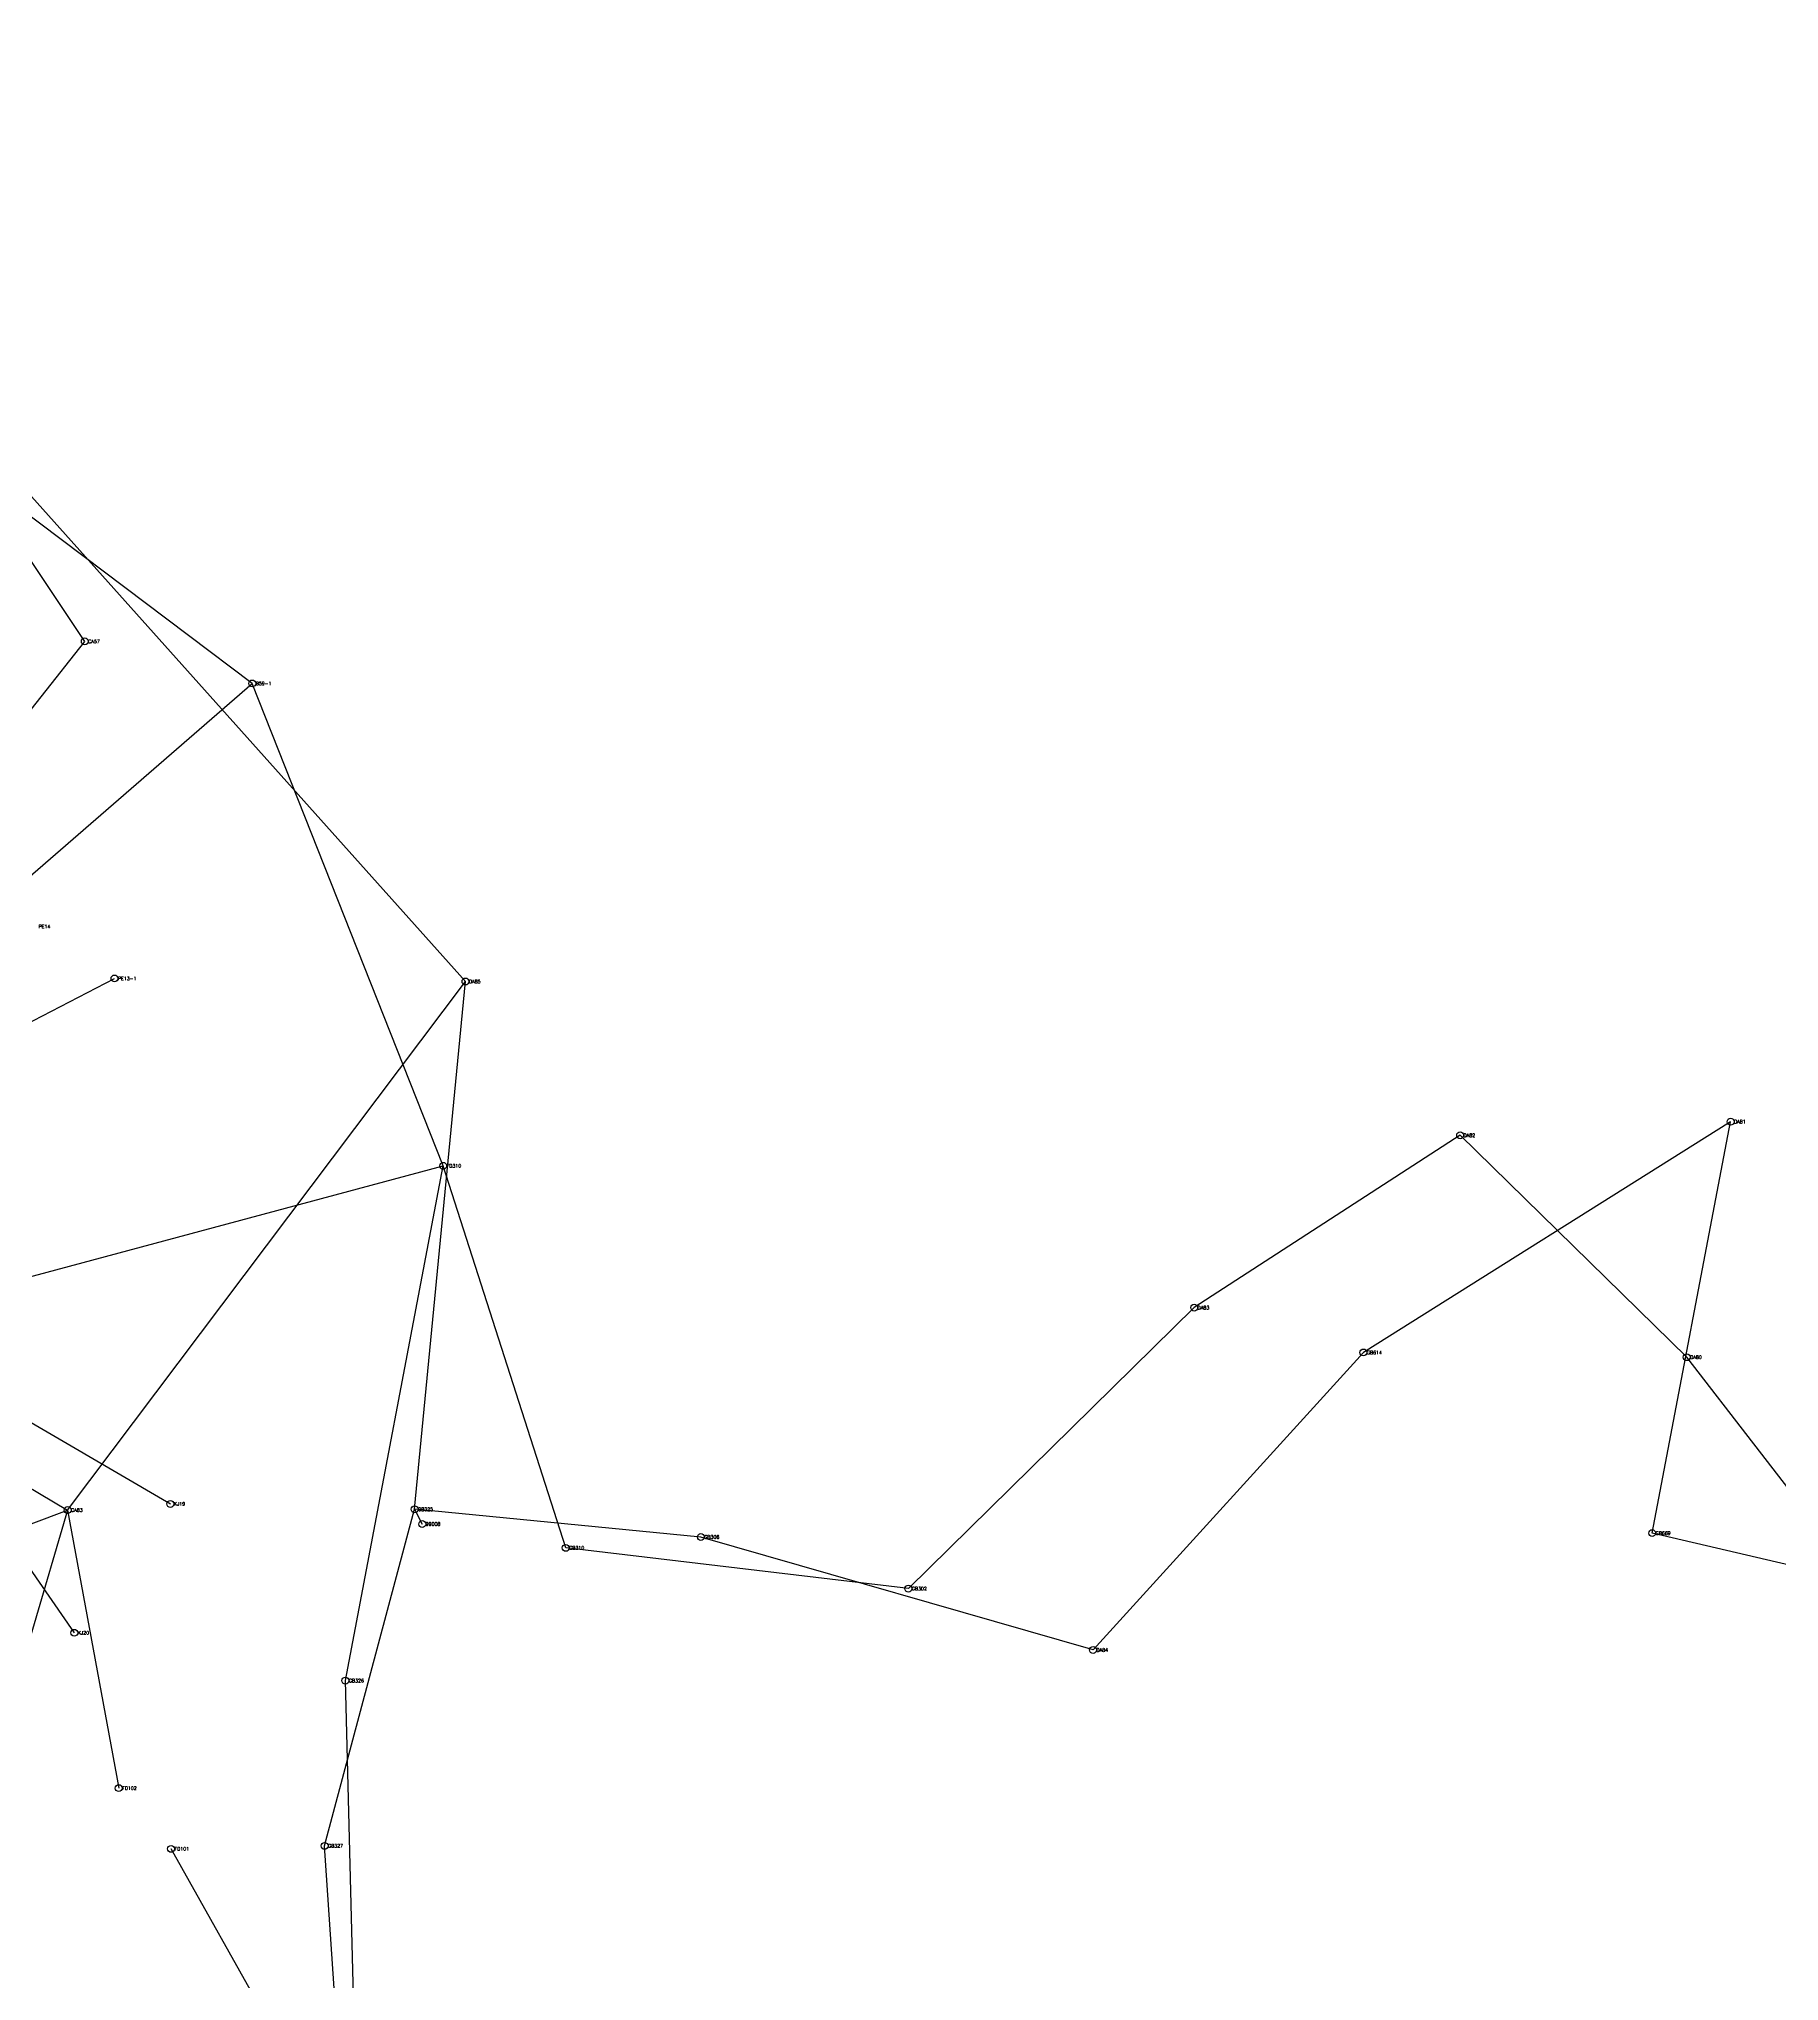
# Model space of a CAD drawing. Extents: x 166396 to 169408, y 2545087 to 2547192.
# Drawn here: x 168396 to 168902, y 2546565 to 2547130 of the extents above; entities that cross this region are included whole.
import ezdxf

# ---------------------------------------------------------------- set-up
doc = ezdxf.new("R2010")
doc.units = 0
doc.styles.get("Standard").update_dxf_attribs({"font": 'simplex'})

msp = doc.modelspace()

# ---------------------------------------------------------------- linework, layer by layer
at = {"color": 4}
for p, q in [((168457.613, 2546942.455), (168208.708, 2547129.975)), ((168519.621, 2546855.763), (168343.736, 2547052.237)), ((168408.881, 2546954.69), (168343.736, 2547052.237)), ((168408.881, 2546954.69), (168343.736, 2547052.237)), ((168233.512, 2546732.539), (168408.881, 2546954.69)), ((168233.512, 2546732.539), (168408.881, 2546954.69)), ((168271.003, 2546780.819), (168457.613, 2546942.455)), ((168271.003, 2546780.819), (168457.613, 2546942.455)), ((168513.133, 2546802.142), (168457.613, 2546942.455)), ((168271.003, 2546780.819), (168417.517, 2546856.644)), ((168403.879, 2546702.006), (168519.621, 2546855.763)), ((168504.822, 2546702.224), (168519.621, 2546855.763)), ((168887.64, 2546814.985), (168780.819, 2546747.844)), ((168864.837, 2546695.3), (168887.64, 2546814.985)), ((168808.961, 2546811.017), (168731.6, 2546760.894)), ((168874.862, 2546746.479), (168808.961, 2546811.017)), ((168343.251, 2546756.592), (168513.133, 2546802.142)), ((168484.698, 2546652.392), (168513.133, 2546802.142)), ((168548.785, 2546691.01), (168513.133, 2546802.142)), ((168271.003, 2546780.819), (168403.879, 2546702.006)), ((168731.6, 2546760.894), (168648.46, 2546679.16)), ((168343.251, 2546756.592), (168433.78, 2546703.795)), ((168343.251, 2546756.592), (168405.829, 2546666.297)), ((168780.819, 2546747.844), (168702.17, 2546661.312)), ((168919.491, 2546688.783), (168874.862, 2546746.479)), ((168129.804, 2546598.764), (168403.879, 2546702.006)), ((168403.879, 2546702.006), (168366.071, 2546573.498)), ((168403.879, 2546702.006), (168418.74, 2546621.117)), ((168478.648, 2546604.322), (168504.822, 2546702.224)), ((168588.094, 2546694.16), (168504.822, 2546702.224)), ((168504.822, 2546702.224), (168507.042, 2546697.949)), ((168648.46, 2546679.16), (168548.785, 2546691.01)), ((168702.17, 2546661.312), (168588.094, 2546694.16)), ((168999.538, 2546663.797), (168864.837, 2546695.3)), ((168488.429, 2546506.694), (168484.698, 2546652.392)), ((168488.429, 2546506.694), (168433.974, 2546603.459)), ((168495.077, 2546361.523), (168478.648, 2546604.322))]:
    msp.add_line(p, q, dxfattribs=at)
for centre in [(168408.881, 2546954.69), (168457.613, 2546942.455), (168417.517, 2546856.644), (168519.621, 2546855.763), (168887.64, 2546814.985), (168808.961, 2546811.017), (168513.133, 2546802.142), (168731.6, 2546760.894), (168780.819, 2546747.844), (168874.862, 2546746.479), (168403.879, 2546702.006), (168433.78, 2546703.795), (168504.822, 2546702.224), (168507.042, 2546697.949), (168864.837, 2546695.3), (168548.785, 2546691.01), (168588.094, 2546694.16), (168648.46, 2546679.16), (168405.829, 2546666.297), (168702.17, 2546661.312), (168484.698, 2546652.392), (168418.74, 2546621.117), (168478.648, 2546604.322), (168433.974, 2546603.459)]:
    msp.add_circle(centre, 1)

# ---------------------------------------------------------------- texts
at = {"color": 5}
for s, p in [('CA57', (168409.881, 2546954.19)), ('B59-1', (168458.613, 2546941.955)), ('PE14', (168395.432, 2546871.25)), ('PE13-1', (168418.517, 2546856.144)), ('DA85', (168520.621, 2546855.263)), ('DA81', (168888.64, 2546814.485)), ('DA82', (168809.961, 2546810.517)), ('FD310', (168514.133, 2546801.642)), ('DA83', (168732.6, 2546760.394)), ('GB614', (168781.819, 2546747.344)), ('DA80', (168875.862, 2546745.979)), ('CA83', (168404.879, 2546701.506)), ('KJ19', (168434.78, 2546703.295)), ('GB325', (168505.822, 2546701.724)), ('99008', (168508.042, 2546697.449)), ('GB669', (168865.837, 2546694.8)), ('GB310', (168549.785, 2546690.51)), ('GB306', (168589.094, 2546693.66)), ('GB302', (168649.46, 2546678.66)), ('KJ20', (168406.829, 2546665.797)), ('DA84', (168703.17, 2546660.812)), ('GB326', (168485.698, 2546651.892)), ('FD102', (168419.74, 2546620.617)), ('FD101', (168434.974, 2546602.959)), ('GB327', (168479.648, 2546603.822))]:
    msp.add_text(s, height=1, dxfattribs=at).set_placement(p)

doc.saveas('drawing.dxf')
